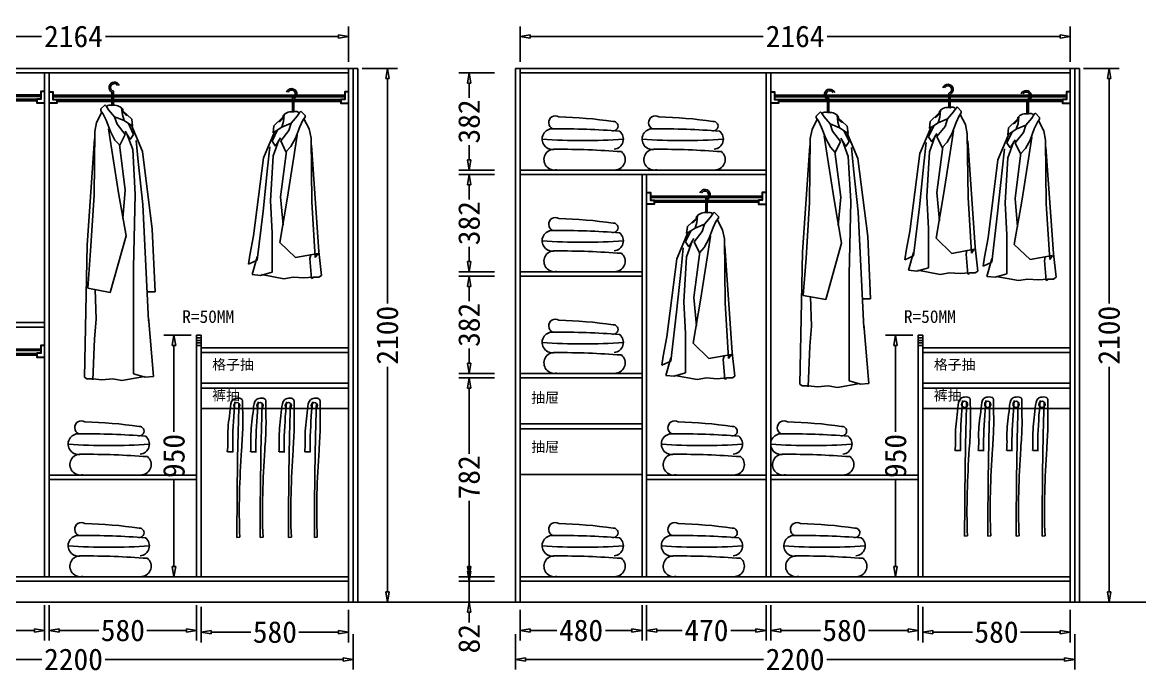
# Model space of a CAD drawing. Header units: millimetres. Extents: x 304407 to 361076, y -1262425 to -1203358.
# Drawn here: x 340612 to 345007, y -1229187 to -1226624 of the extents above; entities that cross this region are included whole.
import ezdxf

# ---------------------------------------------------------------- set-up
doc = ezdxf.new("R2010")
doc.units = ezdxf.units.MM
doc.header["$LTSCALE"] = 20
doc.layers.get('Defpoints').update_dxf_attribs({"color": 250})
for name, color, linetype in [('4', 1, 'Continuous'), ('6', 6, 'Continuous'), ('8', 8, 'Continuous'), ('LAYER10', 11, 'Continuous'), ('LAYER8', 11, 'Continuous'), ('图层3', 4, 'Continuous'), ('墙体', 40, 'Continuous')]:
    doc.layers.add(name, color=color, linetype=linetype)
doc.styles.get("Standard").update_dxf_attribs({"font": 'SimSun.ttf', "height": 85})
doc.styles.add('text', font='SimSun.ttf', dxfattribs={"height": 85})
doc.dimstyles.new('周文晶', dxfattribs={"dimtxt": 70, "dimasz": 40, "dimexe": 40, "dimexo": 30, "dimgap": 10, "dimtad": 0, "dimdec": 0, "dimtxsty": 'Standard', "dimblk": 'CLOSEDBLANK', "dimcen": 200, "dimclrd": 256, "dimclre": 256, "dimadec": 0, "dimazin": 0, "dimtfac": 1, "dimtdec": 0, "dimtmove": 0, "dimatfit": 3, "dimldrblk": 'CLOSEDBLANK', "dimfxl": 100, "dimfxlon": 1, "dimarcsym": 0})

# ---------------------------------------------------------------- blocks, each defined once
blk = doc.blocks.new('_ClosedBlank')
at = {"color": 0, "linetype": 'ByBlock', "lineweight": -2}
for p, q in [((-1, 0.17), (0, 0)), ((-1, 0.17), (-1, -0.17)), ((0, 0), (-1, -0.17))]:
    blk.add_line(p, q, dxfattribs=at)
blk = doc.blocks.new('*D1023')
at = {"lineweight": -2, "transparency": 16777216}
for p, q in [((340717.6, -1228917.2), (340717.6, -1229057.2)), ((341297.6, -1228917.2), (341297.6, -1229057.2)), ((340757.6, -1229017.2), (340913.5, -1229017.2)), ((341257.6, -1229017.2), (341101.6, -1229017.2))]:
    blk.add_line(p, q, dxfattribs=at)
at = {"layer": 'Defpoints', "color": 0, "transparency": 16777216}
for p in [(340717.6, -1226823.6), (341297.6, -1228805.6), (341297.6, -1229017.2)]:
    blk.add_point(p, dxfattribs=at)
at = {"lineweight": -2, "transparency": 16777216, "xscale": 40, "yscale": 40, "zscale": 40, "rotation": 180}
blk.add_blockref('_ClosedBlank', (340717.6, -1229017.2), dxfattribs=at)
at = {"lineweight": -2, "transparency": 16777216, "xscale": 40, "yscale": 40, "zscale": 40}
blk.add_blockref('_ClosedBlank', (341297.6, -1229017.2), dxfattribs=at)
at = {"color": 0, "transparency": 16777216, "insert": (341007.6, -1229017.2), "char_height": 85, "attachment_point": 5}
blk.add_mtext('580', dxfattribs=at)
blk = doc.blocks.new('*D1024')
at = {"lineweight": -2, "transparency": 16777216}
for p, q in [((339731.6, -1226780.2), (339731.6, -1226640.2)), ((339771.6, -1226680.2), (340687.9, -1226680.2)), ((341855.6, -1226680.2), (340939.3, -1226680.2)), ((341895.6, -1226780.2), (341895.6, -1226640.2))]:
    blk.add_line(p, q, dxfattribs=at)
at = {"layer": 'Defpoints', "color": 0, "transparency": 16777216}
for p in [(341895.6, -1226680.2), (339731.6, -1226823.6), (341895.6, -1226823.6)]:
    blk.add_point(p, dxfattribs=at)
at = {"lineweight": -2, "transparency": 16777216, "xscale": 40, "yscale": 40, "zscale": 40, "rotation": 180}
blk.add_blockref('_ClosedBlank', (339731.6, -1226680.2), dxfattribs=at)
at = {"lineweight": -2, "transparency": 16777216, "xscale": 40, "yscale": 40, "zscale": 40}
blk.add_blockref('_ClosedBlank', (341895.6, -1226680.2), dxfattribs=at)
at = {"color": 0, "transparency": 16777216, "insert": (340813.6, -1226680.2), "char_height": 85, "attachment_point": 5}
blk.add_mtext('2164', dxfattribs=at)
blk = doc.blocks.new('*D1025')
at = {"lineweight": -2, "transparency": 16777216}
for p, q in [((339713.6, -1229031.3), (339713.6, -1229171.3)), ((341913.6, -1229031.3), (341913.6, -1229171.3)), ((339753.6, -1229131.3), (340688.8, -1229131.3)), ((341873.6, -1229131.3), (340938.3, -1229131.3))]:
    blk.add_line(p, q, dxfattribs=at)
at = {"layer": 'Defpoints', "color": 0, "transparency": 16777216}
for p in [(339713.6, -1228905.6), (341913.6, -1228905.6), (341913.6, -1229131.3)]:
    blk.add_point(p, dxfattribs=at)
at = {"lineweight": -2, "transparency": 16777216, "xscale": 40, "yscale": 40, "zscale": 40, "rotation": 180}
blk.add_blockref('_ClosedBlank', (339713.6, -1229131.3), dxfattribs=at)
at = {"lineweight": -2, "transparency": 16777216, "xscale": 40, "yscale": 40, "zscale": 40}
blk.add_blockref('_ClosedBlank', (341913.6, -1229131.3), dxfattribs=at)
at = {"color": 0, "transparency": 16777216, "insert": (340813.6, -1229131.3), "char_height": 85, "attachment_point": 5}
blk.add_mtext('2200', dxfattribs=at)
blk = doc.blocks.new('*D1026')
at = {"lineweight": -2, "transparency": 16777216}
for p, q in [((341948.4, -1226805.6), (342088.4, -1226805.6)), ((342048.4, -1226845.6), (342048.4, -1227730.9)), ((342048.4, -1228865.6), (342048.4, -1227980.4)), ((341948.4, -1228905.6), (342088.4, -1228905.6))]:
    blk.add_line(p, q, dxfattribs=at)
at = {"layer": 'Defpoints', "color": 0, "transparency": 16777216}
for p in [(341913.6, -1226805.6), (342048.4, -1226805.6), (341913.6, -1228905.6)]:
    blk.add_point(p, dxfattribs=at)
at = {"lineweight": -2, "transparency": 16777216, "xscale": 40, "yscale": 40, "zscale": 40}
for p, rotation in [((342048.4, -1226805.6), 90), ((342048.4, -1228905.6), 270)]:
    blk.add_blockref('_ClosedBlank', p, dxfattribs=dict(at, rotation=rotation))
at = {"color": 0, "transparency": 16777216, "insert": (342048.4, -1227855.6), "char_height": 85, "attachment_point": 5, "rotation": 90}
blk.add_mtext('2100', dxfattribs=at)
blk = doc.blocks.new('*D1027')
at = {"lineweight": -2, "transparency": 16777216}
for p, q in [((341276.6, -1227855.6), (341168.6, -1227855.6)), ((341208.6, -1227895.6), (341208.6, -1228235.6)), ((341208.6, -1228765.6), (341208.6, -1228425.6)), ((341267.6, -1228805.6), (341168.6, -1228805.6))]:
    blk.add_line(p, q, dxfattribs=at)
at = {"layer": 'Defpoints', "color": 0, "transparency": 16777216}
for p in [(341306.6, -1227855.6), (341208.6, -1228805.6), (341297.6, -1228805.6)]:
    blk.add_point(p, dxfattribs=at)
at = {"lineweight": -2, "transparency": 16777216, "xscale": 40, "yscale": 40, "zscale": 40}
for p, rotation in [((341208.6, -1227855.6), 90), ((341208.6, -1228805.6), 270)]:
    blk.add_blockref('_ClosedBlank', p, dxfattribs=dict(at, rotation=rotation))
at = {"color": 0, "transparency": 16777216, "insert": (341208.6, -1228330.6), "char_height": 85, "attachment_point": 5, "rotation": 90}
blk.add_mtext('950', dxfattribs=at)
blk = doc.blocks.new('*D1028')
at = {"lineweight": -2, "transparency": 16777216}
for p, q in [((341315.6, -1228923.8), (341315.6, -1229063.8)), ((341895.6, -1228935.6), (341895.6, -1229063.8)), ((341355.6, -1229023.8), (341511.5, -1229023.8)), ((341855.6, -1229023.8), (341699.6, -1229023.8))]:
    blk.add_line(p, q, dxfattribs=at)
at = {"layer": 'Defpoints', "color": 0, "transparency": 16777216}
for p in [(341315.6, -1228805.6), (341895.6, -1228905.6), (341895.6, -1229023.8)]:
    blk.add_point(p, dxfattribs=at)
at = {"lineweight": -2, "transparency": 16777216, "xscale": 40, "yscale": 40, "zscale": 40, "rotation": 180}
blk.add_blockref('_ClosedBlank', (341315.6, -1229023.8), dxfattribs=at)
at = {"lineweight": -2, "transparency": 16777216, "xscale": 40, "yscale": 40, "zscale": 40}
blk.add_blockref('_ClosedBlank', (341895.6, -1229023.8), dxfattribs=at)
at = {"color": 0, "transparency": 16777216, "insert": (341605.6, -1229023.8), "char_height": 85, "attachment_point": 5}
blk.add_mtext('580', dxfattribs=at)
blk = doc.blocks.new('*D1168')
at = {"lineweight": -2, "transparency": 16777216}
for p, q in [((340229.6, -1228917.2), (340229.6, -1229057.2)), ((340699.6, -1228917.2), (340699.6, -1229057.2)), ((340269.6, -1229017.2), (340369.1, -1229017.2)), ((340659.6, -1229017.2), (340560, -1229017.2))]:
    blk.add_line(p, q, dxfattribs=at)
at = {"layer": 'Defpoints', "color": 0, "transparency": 16777216}
for p in [(340229.6, -1228805.6), (340699.6, -1228805.6), (340699.6, -1229017.2)]:
    blk.add_point(p, dxfattribs=at)
at = {"lineweight": -2, "transparency": 16777216, "xscale": 40, "yscale": 40, "zscale": 40, "rotation": 180}
blk.add_blockref('_ClosedBlank', (340229.6, -1229017.2), dxfattribs=at)
at = {"lineweight": -2, "transparency": 16777216, "xscale": 40, "yscale": 40, "zscale": 40}
blk.add_blockref('_ClosedBlank', (340699.6, -1229017.2), dxfattribs=at)
at = {"color": 0, "transparency": 16777216, "insert": (340464.6, -1229017.2), "char_height": 85, "attachment_point": 5}
blk.add_mtext('470', dxfattribs=at)
blk = doc.blocks.new('*D1169')
at = {"lineweight": -2, "transparency": 16777216}
for p, q in [((343049.9, -1228917.2), (343049.9, -1229057.2)), ((342569.9, -1228935.6), (342569.9, -1229057.2)), ((342609.9, -1229017.2), (342714.4, -1229017.2)), ((343009.9, -1229017.2), (342905.4, -1229017.2))]:
    blk.add_line(p, q, dxfattribs=at)
at = {"layer": 'Defpoints', "color": 0, "transparency": 16777216}
for p in [(343049.9, -1228805.6), (342569.9, -1228905.6), (343049.9, -1229017.2)]:
    blk.add_point(p, dxfattribs=at)
at = {"lineweight": -2, "transparency": 16777216, "xscale": 40, "yscale": 40, "zscale": 40, "rotation": 180}
blk.add_blockref('_ClosedBlank', (342569.9, -1229017.2), dxfattribs=at)
at = {"lineweight": -2, "transparency": 16777216, "xscale": 40, "yscale": 40, "zscale": 40}
blk.add_blockref('_ClosedBlank', (343049.9, -1229017.2), dxfattribs=at)
at = {"color": 0, "transparency": 16777216, "insert": (342809.9, -1229017.2), "char_height": 85, "attachment_point": 5}
blk.add_mtext('480', dxfattribs=at)
blk = doc.blocks.new('*D1170')
at = {"lineweight": -2, "transparency": 16777216}
for p, q in [((343555.9, -1228917.2), (343555.9, -1229057.2)), ((344135.9, -1228917.2), (344135.9, -1229057.2)), ((343595.9, -1229017.2), (343751.9, -1229017.2)), ((344095.9, -1229017.2), (343940, -1229017.2))]:
    blk.add_line(p, q, dxfattribs=at)
at = {"layer": 'Defpoints', "color": 0, "transparency": 16777216}
for p in [(343555.9, -1226823.6), (344135.9, -1228805.6), (344135.9, -1229017.2)]:
    blk.add_point(p, dxfattribs=at)
at = {"lineweight": -2, "transparency": 16777216, "xscale": 40, "yscale": 40, "zscale": 40, "rotation": 180}
blk.add_blockref('_ClosedBlank', (343555.9, -1229017.2), dxfattribs=at)
at = {"lineweight": -2, "transparency": 16777216, "xscale": 40, "yscale": 40, "zscale": 40}
blk.add_blockref('_ClosedBlank', (344135.9, -1229017.2), dxfattribs=at)
at = {"color": 0, "transparency": 16777216, "insert": (343845.9, -1229017.2), "char_height": 85, "attachment_point": 5}
blk.add_mtext('580', dxfattribs=at)
blk = doc.blocks.new('*D1171')
at = {"lineweight": -2, "transparency": 16777216}
for p, q in [((342569.9, -1226780.2), (342569.9, -1226640.2)), ((342609.9, -1226680.2), (343526.2, -1226680.2)), ((344693.9, -1226680.2), (343777.6, -1226680.2)), ((344733.9, -1226780.2), (344733.9, -1226640.2))]:
    blk.add_line(p, q, dxfattribs=at)
at = {"layer": 'Defpoints', "color": 0, "transparency": 16777216}
for p in [(344733.9, -1226680.2), (342569.9, -1226823.6), (344733.9, -1226823.6)]:
    blk.add_point(p, dxfattribs=at)
at = {"lineweight": -2, "transparency": 16777216, "xscale": 40, "yscale": 40, "zscale": 40, "rotation": 180}
blk.add_blockref('_ClosedBlank', (342569.9, -1226680.2), dxfattribs=at)
at = {"lineweight": -2, "transparency": 16777216, "xscale": 40, "yscale": 40, "zscale": 40}
blk.add_blockref('_ClosedBlank', (344733.9, -1226680.2), dxfattribs=at)
at = {"color": 0, "transparency": 16777216, "insert": (343651.9, -1226680.2), "char_height": 85, "attachment_point": 5}
blk.add_mtext('2164', dxfattribs=at)
blk = doc.blocks.new('*D1172')
at = {"lineweight": -2, "transparency": 16777216}
for p, q in [((342551.9, -1229031.3), (342551.9, -1229171.3)), ((344751.9, -1229031.3), (344751.9, -1229171.3)), ((342591.9, -1229131.3), (343527.2, -1229131.3)), ((344711.9, -1229131.3), (343776.7, -1229131.3))]:
    blk.add_line(p, q, dxfattribs=at)
at = {"layer": 'Defpoints', "color": 0, "transparency": 16777216}
for p in [(342551.9, -1228905.6), (344751.9, -1228905.6), (344751.9, -1229131.3)]:
    blk.add_point(p, dxfattribs=at)
at = {"lineweight": -2, "transparency": 16777216, "xscale": 40, "yscale": 40, "zscale": 40, "rotation": 180}
blk.add_blockref('_ClosedBlank', (342551.9, -1229131.3), dxfattribs=at)
at = {"lineweight": -2, "transparency": 16777216, "xscale": 40, "yscale": 40, "zscale": 40}
blk.add_blockref('_ClosedBlank', (344751.9, -1229131.3), dxfattribs=at)
at = {"color": 0, "transparency": 16777216, "insert": (343651.9, -1229131.3), "char_height": 85, "attachment_point": 5}
blk.add_mtext('2200', dxfattribs=at)
blk = doc.blocks.new('*D1173')
at = {"lineweight": -2, "transparency": 16777216}
for p, q in [((344786.8, -1226805.6), (344926.8, -1226805.6)), ((344886.8, -1226845.6), (344886.8, -1227730.9)), ((344886.8, -1228865.6), (344886.8, -1227980.4)), ((344786.8, -1228905.6), (344926.8, -1228905.6))]:
    blk.add_line(p, q, dxfattribs=at)
at = {"layer": 'Defpoints', "color": 0, "transparency": 16777216}
for p in [(344751.9, -1226805.6), (344886.8, -1226805.6), (344751.9, -1228905.6)]:
    blk.add_point(p, dxfattribs=at)
at = {"lineweight": -2, "transparency": 16777216, "xscale": 40, "yscale": 40, "zscale": 40}
for p, rotation in [((344886.8, -1226805.6), 90), ((344886.8, -1228905.6), 270)]:
    blk.add_blockref('_ClosedBlank', p, dxfattribs=dict(at, rotation=rotation))
at = {"color": 0, "transparency": 16777216, "insert": (344886.8, -1227855.6), "char_height": 85, "attachment_point": 5, "rotation": 90}
blk.add_mtext('2100', dxfattribs=at)
blk = doc.blocks.new('*D1174')
at = {"lineweight": -2, "transparency": 16777216}
for p, q in [((344114.9, -1227855.6), (344006.9, -1227855.6)), ((344046.9, -1227895.6), (344046.9, -1228235.6)), ((344046.9, -1228765.6), (344046.9, -1228425.6)), ((344105.9, -1228805.6), (344006.9, -1228805.6))]:
    blk.add_line(p, q, dxfattribs=at)
at = {"layer": 'Defpoints', "color": 0, "transparency": 16777216}
for p in [(344144.9, -1227855.6), (344046.9, -1228805.6), (344135.9, -1228805.6)]:
    blk.add_point(p, dxfattribs=at)
at = {"lineweight": -2, "transparency": 16777216, "xscale": 40, "yscale": 40, "zscale": 40}
for p, rotation in [((344046.9, -1227855.6), 90), ((344046.9, -1228805.6), 270)]:
    blk.add_blockref('_ClosedBlank', p, dxfattribs=dict(at, rotation=rotation))
at = {"color": 0, "transparency": 16777216, "insert": (344046.9, -1228330.6), "char_height": 85, "attachment_point": 5, "rotation": 90}
blk.add_mtext('950', dxfattribs=at)
blk = doc.blocks.new('*D1175')
at = {"lineweight": -2, "transparency": 16777216}
for p, q in [((344153.9, -1228923.8), (344153.9, -1229063.8)), ((344733.9, -1228935.6), (344733.9, -1229063.8)), ((344193.9, -1229023.8), (344349.9, -1229023.8)), ((344693.9, -1229023.8), (344538, -1229023.8))]:
    blk.add_line(p, q, dxfattribs=at)
at = {"layer": 'Defpoints', "color": 0, "transparency": 16777216}
for p in [(344153.9, -1228805.6), (344733.9, -1228905.6), (344733.9, -1229023.8)]:
    blk.add_point(p, dxfattribs=at)
at = {"lineweight": -2, "transparency": 16777216, "xscale": 40, "yscale": 40, "zscale": 40, "rotation": 180}
blk.add_blockref('_ClosedBlank', (344153.9, -1229023.8), dxfattribs=at)
at = {"lineweight": -2, "transparency": 16777216, "xscale": 40, "yscale": 40, "zscale": 40}
blk.add_blockref('_ClosedBlank', (344733.9, -1229023.8), dxfattribs=at)
at = {"color": 0, "transparency": 16777216, "insert": (344443.9, -1229023.8), "char_height": 85, "attachment_point": 5}
blk.add_mtext('580', dxfattribs=at)
blk = doc.blocks.new('*D1176')
at = {"lineweight": -2, "transparency": 16777216}
for p, q in [((342369.7, -1228783.6), (342369.7, -1228743.6)), ((342469.7, -1228823.6), (342329.7, -1228823.6)), ((342369.7, -1228823.6), (342369.7, -1228905.6)), ((342469.7, -1228905.6), (342329.7, -1228905.6)), ((342369.7, -1228945.6), (342369.7, -1228985.6))]:
    blk.add_line(p, q, dxfattribs=at)
at = {"layer": 'Defpoints', "color": 0, "transparency": 16777216}
for p in [(342369.7, -1228823.6), (342569.9, -1228823.6), (342551.9, -1228905.6)]:
    blk.add_point(p, dxfattribs=at)
at = {"lineweight": -2, "transparency": 16777216, "xscale": 40, "yscale": 40, "zscale": 40}
for p, rotation in [((342369.7, -1228823.6), 270), ((342369.7, -1228905.6), 90)]:
    blk.add_blockref('_ClosedBlank', p, dxfattribs=dict(at, rotation=rotation))
at = {"color": 0, "transparency": 16777216, "insert": (342369.7, -1229049.7), "char_height": 85, "attachment_point": 5, "rotation": 90}
blk.add_mtext('82', dxfattribs=at)
blk = doc.blocks.new('*D1177')
at = {"lineweight": -2, "transparency": 16777216}
for p, q in [((342469.7, -1228023.6), (342329.7, -1228023.6)), ((342369.7, -1228063.6), (342369.7, -1228321.5)), ((342369.7, -1228765.6), (342369.7, -1228507.7)), ((342469.7, -1228805.6), (342329.7, -1228805.6))]:
    blk.add_line(p, q, dxfattribs=at)
at = {"layer": 'Defpoints', "color": 0, "transparency": 16777216}
for p in [(342369.7, -1228023.6), (342569.9, -1228023.6), (342569.9, -1228805.6)]:
    blk.add_point(p, dxfattribs=at)
at = {"lineweight": -2, "transparency": 16777216, "xscale": 40, "yscale": 40, "zscale": 40}
for p, rotation in [((342369.7, -1228023.6), 90), ((342369.7, -1228805.6), 270)]:
    blk.add_blockref('_ClosedBlank', p, dxfattribs=dict(at, rotation=rotation))
at = {"color": 0, "transparency": 16777216, "insert": (342369.7, -1228414.6), "char_height": 85, "attachment_point": 5, "rotation": 90}
blk.add_mtext('782', dxfattribs=at)
blk = doc.blocks.new('*D1178')
at = {"lineweight": -2, "transparency": 16777216}
for p, q in [((342469.7, -1227623.6), (342329.7, -1227623.6)), ((342369.7, -1227663.6), (342369.7, -1227721.3)), ((342369.7, -1227965.6), (342369.7, -1227908)), ((342469.7, -1228005.6), (342329.7, -1228005.6))]:
    blk.add_line(p, q, dxfattribs=at)
at = {"layer": 'Defpoints', "color": 0, "transparency": 16777216}
for p in [(342369.7, -1227623.6), (342569.9, -1227623.6), (342569.9, -1228005.6)]:
    blk.add_point(p, dxfattribs=at)
at = {"lineweight": -2, "transparency": 16777216, "xscale": 40, "yscale": 40, "zscale": 40}
for p, rotation in [((342369.7, -1227623.6), 90), ((342369.7, -1228005.6), 270)]:
    blk.add_blockref('_ClosedBlank', p, dxfattribs=dict(at, rotation=rotation))
at = {"color": 0, "transparency": 16777216, "insert": (342369.7, -1227814.6), "char_height": 85, "attachment_point": 5, "rotation": 90}
blk.add_mtext('382', dxfattribs=at)
blk = doc.blocks.new('*D1179')
at = {"lineweight": -2, "transparency": 16777216}
for p, q in [((342469.7, -1227223.6), (342329.7, -1227223.6)), ((342369.7, -1227263.6), (342369.7, -1227321.3)), ((342369.7, -1227565.6), (342369.7, -1227508)), ((342469.7, -1227605.6), (342329.7, -1227605.6))]:
    blk.add_line(p, q, dxfattribs=at)
at = {"layer": 'Defpoints', "color": 0, "transparency": 16777216}
for p in [(342369.7, -1227223.6), (342569.9, -1227223.6), (342569.9, -1227605.6)]:
    blk.add_point(p, dxfattribs=at)
at = {"lineweight": -2, "transparency": 16777216, "xscale": 40, "yscale": 40, "zscale": 40}
for p, rotation in [((342369.7, -1227223.6), 90), ((342369.7, -1227605.6), 270)]:
    blk.add_blockref('_ClosedBlank', p, dxfattribs=dict(at, rotation=rotation))
at = {"color": 0, "transparency": 16777216, "insert": (342369.7, -1227414.6), "char_height": 85, "attachment_point": 5, "rotation": 90}
blk.add_mtext('382', dxfattribs=at)
blk = doc.blocks.new('*D1180')
at = {"lineweight": -2, "transparency": 16777216}
for p, q in [((342469.7, -1226823.6), (342329.7, -1226823.6)), ((342369.7, -1226863.6), (342369.7, -1226921.3)), ((342369.7, -1227165.6), (342369.7, -1227108)), ((342469.7, -1227205.6), (342329.7, -1227205.6))]:
    blk.add_line(p, q, dxfattribs=at)
at = {"layer": 'Defpoints', "color": 0, "transparency": 16777216}
for p in [(342369.7, -1226823.6), (342569.9, -1226823.6), (342569.9, -1227205.6)]:
    blk.add_point(p, dxfattribs=at)
at = {"lineweight": -2, "transparency": 16777216, "xscale": 40, "yscale": 40, "zscale": 40}
for p, rotation in [((342369.7, -1226823.6), 90), ((342369.7, -1227205.6), 270)]:
    blk.add_blockref('_ClosedBlank', p, dxfattribs=dict(at, rotation=rotation))
at = {"color": 0, "transparency": 16777216, "insert": (342369.7, -1227014.6), "char_height": 85, "attachment_point": 5, "rotation": 90}
blk.add_mtext('382', dxfattribs=at)
blk = doc.blocks.new('*D1181')
at = {"lineweight": -2, "transparency": 16777216}
for p, q in [((343067.9, -1228917.2), (343067.9, -1229057.2)), ((343537.9, -1228917.2), (343537.9, -1229057.2)), ((343107.9, -1229017.2), (343207.4, -1229017.2)), ((343497.9, -1229017.2), (343398.4, -1229017.2))]:
    blk.add_line(p, q, dxfattribs=at)
at = {"layer": 'Defpoints', "color": 0, "transparency": 16777216}
for p in [(343067.9, -1228805.6), (343537.9, -1228805.6), (343537.9, -1229017.2)]:
    blk.add_point(p, dxfattribs=at)
at = {"lineweight": -2, "transparency": 16777216, "xscale": 40, "yscale": 40, "zscale": 40, "rotation": 180}
blk.add_blockref('_ClosedBlank', (343067.9, -1229017.2), dxfattribs=at)
at = {"lineweight": -2, "transparency": 16777216, "xscale": 40, "yscale": 40, "zscale": 40}
blk.add_blockref('_ClosedBlank', (343537.9, -1229017.2), dxfattribs=at)
at = {"color": 0, "transparency": 16777216, "insert": (343302.9, -1229017.2), "char_height": 85, "attachment_point": 5}
blk.add_mtext('470', dxfattribs=at)
blk = doc.blocks.new('A$C1C5764E0')
at = {"layer": '8'}
for p, q in [((172.3, 708.4), (172.3, 657.4)), ((178.3, 708.4), (178.3, 657.4)), ((135.3, 635.3), (99.9, 601.9)), ((130.4, 596.4), (137.4, 618.5)), ((137.4, 618.5), (140.1, 644.9)), ((167.9, 611.6), (191.5, 639.3)), ((191.5, 639.3), (201.2, 654.6)), ((201.2, 654.6), (205.3, 658.7)), ((213.6, 624.1), (201.2, 597.8)), ((205.3, 658.7), (222, 642.1)), ((222, 635.2), (213.6, 624.1)), ((217.8, 629.6), (238.6, 589.4)), ((222, 642.1), (222, 635.2)), ((103, 580.9), (58.4, 475.1)), ((113.7, 585.2), (93.2, 541.7)), ((99.9, 601.9), (97.1, 574.2)), ((97.1, 574.2), (130.4, 596.4)), ((126.3, 542.3), (158.2, 582.5)), ((130.4, 596.4), (167.9, 611.6)), ((158.2, 582.5), (167.9, 611.6)), ((201.2, 597.8), (184.5, 553.4)), ((238.6, 589.4), (245.5, 553.4)), ((93.2, 541.7), (106.3, 522.1)), ((96.5, 482.8), (119.4, 544.9)), ((106.3, 522.1), (125.9, 554.7)), ((147.1, 499.3), (126.3, 542.3)), ((184.5, 553.4), (166.5, 520.1)), ((178.3, 479.5), (191.3, 564.6)), ((245.5, 553.4), (248.3, 302.5)), ((75, 435), (83.4, 518.8)), ((148.8, 502.4), (125.9, 322.6)), ((166.5, 520.1), (147.1, 499.3)), ((276.4, 106.8), (247, 525.3)), ((58.4, 475.1), (19.5, 168.8)), ((86.6, 306.3), (96.5, 482.8)), ((152.1, 312.8), (178.3, 479.5)), ((57, 265.8), (75, 435)), ((122.6, 142.8), (152.1, 312.8)), ((125.9, 322.6), (135.7, 211.4)), ((34.3, 73.1), (57, 265.8)), ((93.2, 180.9), (86.6, 306.3)), ((248.3, 302.5), (262.2, 83.5)), ((93.2, 26.2), (93.2, 180.9)), ((19.5, 168.8), (4.8, 92.7)), ((184.8, 82.8), (122.6, 142.8)), ((4.8, 92.7), (0, 56.7)), ((273.1, 99.1), (184.8, 82.8)), ((244.2, 93.8), (240.9, 79.6)), ((262.2, 83.5), (273.1, 99.1)), ((286.7, 13.1), (276.4, 106.8)), ((0, 56.7), (34.3, 73.1)), ((34.3, 86.2), (14.7, 16.3)), ((240.9, 79.6), (247.4, 1.1)), ((14.7, 16.3), (47.4, 13.1)), ((47.4, 13.1), (93.2, 26.2)), ((50.7, 16.3), (139, 0)), ((139, 0), (175, 6.5)), ((175, 6.5), (217.5, 3.3)), ((217.5, 3.3), (253.5, 6.5)), ((247.4, 1.1), (254, 3.3)), ((253.5, 6.5), (276.9, 6.5)), ((276.9, 6.5), (286.7, 13.1))]:
    blk.add_line(p, q, dxfattribs=at)
for centre, radius, start, end in [((168.9, 727.1), 20.9, 296.6338, 159.5285), ((168.9, 727.1), 14.9, 296.6338, 150.6175), ((175.9, 709.9), 3.91, 94.6712, 201.9626), ((110.9, 641.2), 25.1, 286.2636, 2.0248), ((168.9, 613.1), 43.9, 77.6993, 138.5966), ((186.2, 639.8), 18, 42.48, 116.3392)]:
    blk.add_arc(centre, radius, start, end, dxfattribs=at)
blk = doc.blocks.new('A$C4F477F88')
at = {"layer": 'LAYER10'}
blk.add_blockref('A$C1C5764E0', (0, 0), dxfattribs=at)
blk = doc.blocks.new('A$C5E603B19')
at = {"layer": 'LAYER8'}
blk.add_blockref('A$C4F477F88', (0, 0), dxfattribs=at)
blk = doc.blocks.new('A$C1B0A679D')
at = {"layer": '图层3'}
blk.add_blockref('A$C5E603B19', (0, 0), dxfattribs=at)
blk = doc.blocks.new('A$C52EB379C')
at = {"layer": '8'}
for p, q in [((163.3, 1134.6), (163.3, 1083.5)), ((169.3, 1134.6), (169.3, 1083.5)), ((126.4, 1061.5), (91, 1028.1)), ((128.4, 1044.7), (131.2, 1071)), ((159, 1037.8), (182.5, 1065.5)), ((182.5, 1065.5), (192.3, 1080.7)), ((192.3, 1080.7), (196.4, 1084.9)), ((196.4, 1084.9), (213.1, 1068.3)), ((213.1, 1061.3), (204.7, 1050.2)), ((208.9, 1055.8), (229.7, 1015.6)), ((213.1, 1068.3), (213.1, 1061.3)), ((104.8, 1011.4), (84.3, 967.8)), ((91, 1028.1), (88.2, 1000.3)), ((88.2, 1000.3), (121.5, 1022.5)), ((121.5, 1022.5), (128.4, 1044.7)), ((121.5, 1022.5), (159, 1037.8)), ((149.3, 1008.7), (159, 1037.8)), ((192.3, 1023.9), (175.6, 979.5)), ((204.7, 1050.2), (192.3, 1023.9)), ((229.7, 1015.6), (236.6, 979.5)), ((94.1, 1007.1), (49.5, 901.3)), ((84.3, 967.8), (97.4, 948.2)), ((87.6, 909), (110.5, 971.1)), ((97.4, 948.2), (117, 980.9)), ((117.4, 968.5), (149.3, 1008.7)), ((138.2, 925.5), (117.4, 968.5)), ((175.6, 979.5), (157.6, 946.3)), ((169.3, 905.7), (182.4, 990.7)), ((236.6, 979.5), (239.4, 728.7)), ((66.1, 861.1), (74.5, 944.9)), ((139.9, 928.6), (117, 748.8)), ((157.6, 946.3), (138.2, 925.5)), ((267.5, 533), (238.1, 951.5)), ((49.5, 901.3), (10.6, 595)), ((77.7, 732.4), (87.6, 909)), ((143.2, 738.9), (169.3, 905.7)), ((48.1, 692), (66.1, 861.1)), ((117, 748.8), (126.8, 637.6)), ((84.3, 444.7), (77.7, 732.4)), ((113.7, 568.9), (143.2, 738.9)), ((239.4, 728.7), (253.3, 509.7)), ((25.4, 235.4), (48.1, 692)), ((10.6, 595), (0, 349)), ((175.9, 346.6), (113.7, 568.9)), ((277.8, 13.1), (267.5, 533)), ((253.3, 509.7), (264.2, 362.9)), ((84.3, 26.2), (84.3, 444.7)), ((264.2, 362.9), (175.9, 346.6)), ((235.3, 357.6), (232, 242)), ((0, 349), (31, 349)), ((25.4, 248.5), (5.8, 16.3)), ((232, 242), (238.5, 163.5)), ((238.5, 163.5), (245.1, 3.3)), ((5.8, 16.3), (38.5, 13.1)), ((38.5, 13.1), (84.3, 26.2)), ((41.7, 16.3), (130.1, 0)), ((130.1, 0), (166.1, 6.5)), ((166.1, 6.5), (208.6, 3.3)), ((208.6, 3.3), (244.6, 6.5)), ((244.6, 6.5), (268, 6.5)), ((268, 6.5), (277.8, 13.1))]:
    blk.add_line(p, q, dxfattribs=at)
for centre, radius, start, end in [((160, 1153.2), 20.9, 296.6338, 159.5285), ((160, 1153.2), 14.9, 296.6338, 150.6175), ((167, 1136), 3.91, 94.6712, 201.9626), ((102, 1067.4), 25.1, 286.2636, 2.0248), ((160, 1039.2), 43.9, 77.6993, 138.5966), ((177.3, 1066), 18, 42.48, 116.3392)]:
    blk.add_arc(centre, radius, start, end, dxfattribs=at)
blk = doc.blocks.new('A$C05785CA5')
at = {"layer": 'LAYER10'}
blk.add_blockref('A$C52EB379C', (0, 0), dxfattribs=at)
blk = doc.blocks.new('A$C100967EE')
at = {"layer": 'LAYER10'}
blk.add_blockref('A$C05785CA5', (0, 0), dxfattribs=at)
blk = doc.blocks.new('A$C65D30603')
at = {"layer": 'LAYER8'}
blk.add_blockref('A$C100967EE', (0, 0), dxfattribs=at)
blk = doc.blocks.new('A$C50CE712E')
at = {"layer": '图层3'}
blk.add_blockref('A$C65D30603', (0, 0), dxfattribs=at)
blk = doc.blocks.new('A$C11F00F61')
at = {"color": 8}
blk.add_line((48.2, 0), (290.3, 1.2), dxfattribs=at)
at = {"layer": '墙体', "color": 8}
for centre, radius, start, end in [((52.6, 186.6), 26.7, 59.8021, 244.0801), ((9.8, -1698.7), 1909.1, 81.8981, 88.3112), ((280.3, 173), 18.4, 260.1551, 94.4157), ((41, 121.6), 41, 86.0834, 284.0988), ((53.8, -3125.6), 3288.1, 85.6244, 90.1755), ((279.7, 121.7), 40, 274.9406, 51.3165), ((159.2, 2329.1), 2213.2, 265.8756, 274.159), ((48.2, 41), 41, 86.0834, 284.0988), ((61, -3206.2), 3288.1, 85.6244, 90.1755), ((286.9, 41.1), 40, 274.9406, 51.3165)]:
    blk.add_arc(centre, radius, start, end, dxfattribs=at)
blk = doc.blocks.new('A$C3B9601DC')
at = {"layer": '4', "color": 8}
blk.add_line((62, 1.5), (47.4, 0), dxfattribs=at)
for points, knots in [([(62, 1.5), (55.4, 144.3), (62.8, 324.3), (78.7, 548.8), (75.2, 622.1), (75.7, 684.6), (46.8, 686.9), (17.9, 676.1), (12.7, 599.8), (-1.5, 524.3), (4.4, 450.4), (0, 421.8)], [0, 0, 0, 0, 428.516837, 544.203019, 664.137455, 677.621305, 701.749401, 722.125787, 770.743064, 895.133582, 980.731534, 980.731534, 980.731534, 980.731534]), ([(37.8, 667.5), (32.8, 603.2), (26.4, 521.3), (26.8, 439.3), (26.9, 421.8)], [0, 0, 0, 0, 193.394932, 246.046188, 246.046188, 246.046188, 246.046188])]:
    blk.add_open_spline(points, degree=3, knots=knots, dxfattribs=at)
blk.add_spline([(57.6, 658.7), (53.2, 497.8), (47.4, 0)], degree=3, dxfattribs=at)
blk.add_open_spline([(1.4, 421.8), (10.7, 421.8), (19.9, 421.8), (29.2, 421.8)], degree=3, dxfattribs=at)
at = {"layer": '6', "color": 8}
blk.add_circle((47.2, 648.9), 15, dxfattribs=at)
blk = doc.blocks.new('edr334343')
at = {"layer": '6', "color": 8, "xscale": 0.7999999999301508, "yscale": 0.7999999999301508, "zscale": 0.7999999999301508}
for p in [(311012.9, -1202094.7), (311104.2, -1202094.7), (311215.5, -1202094.7), (311317.6, -1202094.7)]:
    blk.add_blockref('A$C3B9601DC', p, dxfattribs=at)

msp = doc.modelspace()

# ---------------------------------------------------------------- linework, layer by layer
for p, q in [((339713.6, -1226805.6), (341913.6, -1226805.6)), ((341895.6, -1226805.6), (341895.6, -1228905.6)), ((341913.6, -1226805.6), (341913.6, -1228905.6)), ((341931.6, -1226805.6), (341913.6, -1226805.6)), ((341931.6, -1228905.6), (341931.6, -1226805.6)), ((342551.9, -1228905.6), (342551.9, -1226805.6)), ((342551.9, -1226805.6), (344751.9, -1226805.6)), ((342569.9, -1228905.6), (342569.9, -1226805.6)), ((344733.9, -1226805.6), (344733.9, -1228905.6)), ((344751.9, -1226805.6), (344751.9, -1228905.6)), ((344769.9, -1226805.6), (344751.9, -1226805.6)), ((344769.9, -1228905.6), (344769.9, -1226805.6)), ((339731.6, -1226823.6), (341895.6, -1226823.6)), ((340699.6, -1228805.6), (340699.6, -1226823.6)), ((340717.6, -1228805.6), (340717.6, -1226823.6)), ((342569.9, -1226823.6), (344733.9, -1226823.6)), ((343537.9, -1228805.6), (343537.9, -1226823.6)), ((343555.9, -1228805.6), (343555.9, -1226823.6)), ((342569.9, -1227205.6), (343537.9, -1227205.6)), ((342569.9, -1227223.6), (343537.9, -1227223.6)), ((343049.9, -1228805.6), (343049.9, -1227223.6)), ((343067.9, -1228805.6), (343067.9, -1227223.6)), ((342569.9, -1227605.6), (343049.9, -1227605.6)), ((342569.9, -1227623.6), (343049.9, -1227623.6)), ((340229.6, -1227805.6), (340699.6, -1227805.6)), ((340229.6, -1227823.6), (340699.6, -1227823.6)), ((341297.6, -1227855.6), (341297.6, -1228805.6)), ((341315.6, -1227855.6), (341297.6, -1227855.6)), ((341315.6, -1227865.6), (341297.6, -1227865.6)), ((341315.6, -1227855.6), (341315.6, -1228805.6)), ((344135.9, -1227855.6), (344135.9, -1228805.6)), ((344153.9, -1227855.6), (344135.9, -1227855.6)), ((344153.9, -1227865.6), (344135.9, -1227865.6)), ((344153.9, -1227855.6), (344153.9, -1228805.6)), ((341315.6, -1227875.6), (341297.6, -1227875.6)), ((341315.6, -1227885.6), (341297.6, -1227885.6)), ((341315.6, -1227895.6), (341297.6, -1227895.6)), ((341895.6, -1227905.6), (341315.6, -1227905.6)), ((344153.9, -1227875.6), (344135.9, -1227875.6)), ((344153.9, -1227885.6), (344135.9, -1227885.6)), ((344153.9, -1227895.6), (344135.9, -1227895.6)), ((344733.9, -1227905.6), (344153.9, -1227905.6)), ((341895.6, -1227923.6), (341315.6, -1227923.6)), ((344733.9, -1227923.6), (344153.9, -1227923.6)), ((341895.6, -1228043.6), (341315.6, -1228043.6)), ((342569.9, -1228005.6), (343049.9, -1228005.6)), ((342569.9, -1228023.6), (343049.9, -1228023.6)), ((344733.9, -1228043.6), (344153.9, -1228043.6)), ((341895.6, -1228063.6), (341315.6, -1228063.6)), ((344733.9, -1228063.6), (344153.9, -1228063.6)), ((341895.6, -1228143.6), (341315.6, -1228143.6)), ((344733.9, -1228143.6), (344153.9, -1228143.6)), ((342569.9, -1228203.6), (343049.9, -1228203.6)), ((342569.9, -1228223.6), (343049.9, -1228223.6)), ((341297.6, -1228405.6), (340717.6, -1228405.6)), ((341297.6, -1228423.6), (340717.6, -1228423.6)), ((342569.9, -1228403.6), (343049.9, -1228403.6)), ((343537.9, -1228405.6), (343067.9, -1228405.6)), ((343537.9, -1228423.6), (343067.9, -1228423.6)), ((344135.9, -1228405.6), (343555.9, -1228405.6)), ((344135.9, -1228423.6), (343555.9, -1228423.6)), ((339731.6, -1228805.6), (341895.6, -1228805.6)), ((339731.6, -1228823.6), (341895.6, -1228823.6)), ((342569.9, -1228805.6), (344733.9, -1228805.6)), ((342569.9, -1228823.6), (344733.9, -1228823.6)), ((339713.6, -1228905.6), (341913.6, -1228905.6)), ((341913.6, -1228905.6), (341931.6, -1228905.6)), ((342551.9, -1228905.6), (344751.9, -1228905.6)), ((344751.9, -1228905.6), (344769.9, -1228905.6))]:
    msp.add_line(p, q)
at = {"color": 8}
msp.add_line((361075.9, -1228905.6), (304407.4, -1228905.6), dxfattribs=at)
msp.add_line((361075.9, -1228905.6), (304407.4, -1228905.6), dxfattribs=at)
at = {"lineweight": 30}
for points in [[(340699.6, -1226896.3), (340684.6, -1226896.3), (340684.6, -1226926.3), (340669.6, -1226926.3), (340669.6, -1226941.3), (340699.6, -1226941.3)], [(340717.6, -1226897.9), (340732.6, -1226897.9), (340732.6, -1226927.9), (340747.6, -1226927.9), (340747.6, -1226942.9), (340717.6, -1226942.9)], [(341895.6, -1226897.9), (341880.6, -1226897.9), (341880.6, -1226927.9), (341865.6, -1226927.9), (341865.6, -1226942.9), (341895.6, -1226942.9)], [(343555.9, -1226897.9), (343570.9, -1226897.9), (343570.9, -1226927.9), (343585.9, -1226927.9), (343585.9, -1226942.9), (343555.9, -1226942.9)], [(344733.9, -1226897.9), (344718.9, -1226897.9), (344718.9, -1226927.9), (344703.9, -1226927.9), (344703.9, -1226942.9), (344733.9, -1226942.9)], [(340684.6, -1226911.3), (340244.6, -1226911.3)], [(340684.6, -1226915.8), (340244.6, -1226915.8)], [(340669.6, -1226928.3), (340259.6, -1226928.3)], [(340669.6, -1226933.8), (340259.6, -1226933.8)], [(341880.6, -1226912.9), (340732.6, -1226912.9)], [(341880.6, -1226917.5), (340732.6, -1226917.5)], [(341865.6, -1226930), (340747.6, -1226930)], [(341865.6, -1226935.4), (340747.6, -1226935.4)], [(344718.9, -1226912.9), (343570.9, -1226912.9)], [(344718.9, -1226917.5), (343570.9, -1226917.5)], [(344703.9, -1226930), (343585.9, -1226930)], [(344703.9, -1226935.4), (343585.9, -1226935.4)], [(343067.9, -1227294.3), (343082.9, -1227294.3), (343082.9, -1227324.3), (343097.9, -1227324.3), (343097.9, -1227339.3), (343067.9, -1227339.3)], [(343537.9, -1227294.3), (343522.9, -1227294.3), (343522.9, -1227324.3), (343507.9, -1227324.3), (343507.9, -1227339.3), (343537.9, -1227339.3)], [(343522.9, -1227309.3), (343082.9, -1227309.3)], [(343522.9, -1227313.9), (343082.9, -1227313.9)], [(343507.9, -1227326.4), (343097.9, -1227326.4)], [(343507.9, -1227331.8), (343097.9, -1227331.8)], [(340684.6, -1227911.3), (340244.6, -1227911.3)], [(340699.6, -1227896.3), (340684.6, -1227896.3), (340684.6, -1227926.3), (340669.6, -1227926.3), (340669.6, -1227941.3), (340699.6, -1227941.3)], [(340684.6, -1227915.8), (340244.6, -1227915.8)], [(340669.6, -1227928.3), (340259.6, -1227928.3)], [(340669.6, -1227933.8), (340259.6, -1227933.8)]]:
    msp.add_lwpolyline(points, dxfattribs=at)

# ---------------------------------------------------------------- block references
at = {"xscale": -1}
for p in [(341134.2, -1228033.7), (343948.1, -1228061.6)]:
    msp.add_blockref('A$C50CE712E', p, dxfattribs=at)
for name, p in [('A$C1B0A679D', (341502.2, -1227633.1)), ('A$C1B0A679D', (344083.6, -1227616.2)), ('A$C1B0A679D', (344391.4, -1227640.8)), ('A$C11F00F61', (342656.8, -1227205.6)), ('A$C11F00F61', (343049.9, -1227205.6)), ('A$C1B0A679D', (343128.1, -1228030.1)), ('A$C11F00F61', (342656.8, -1227605.6)), ('A$C11F00F61', (342656.8, -1228005.6)), ('edr334343', (30405.3, -26556.6)), ('edr334343', (33267.6, -26551.9)), ('A$C11F00F61', (340792.4, -1228405.6)), ('A$C11F00F61', (343125.6, -1228405.6)), ('A$C11F00F61', (343555.9, -1228405.6)), ('A$C11F00F61', (340792.4, -1228805.6)), ('A$C11F00F61', (342656.8, -1228805.6)), ('A$C11F00F61', (343125.6, -1228805.6)), ('A$C11F00F61', (343607.6, -1228805.6))]:
    msp.add_blockref(name, p)

# ---------------------------------------------------------------- texts
at = {"attachment_point": 1, "style": 'text'}
for s, insert, char_height, width in [('R=50MM', (341241.4, -1227757.1), 50, 419.038), ('R=50MM', (344079.7, -1227757.1), 50, 419.038), ('格子抽', (341359.2, -1227950.8), 40, 305.609), ('格子抽', (344197.5, -1227950.8), 40, 305.609), ('裤抽', (341359.2, -1228072), 40, 305.609), ('抽屉', (342614.2, -1228081.3), 40, 305.609), ('裤抽', (344197.5, -1228072), 40, 305.609), ('抽屉', (342614.2, -1228274.6), 40, 305.609)]:
    msp.add_mtext(s, dxfattribs=dict(at, insert=insert, char_height=char_height, width=width))

# ---------------------------------------------------------------- dimensions: what is measured, and where the dimension line sits
for base, p1, p2, picture, middle in [((341895.6, -1226680.2), (339731.6, -1226823.6), (341895.6, -1226823.6), '*D1024', (340813.6, -1226680.2)), ((344733.9, -1226680.2), (342569.9, -1226823.6), (344733.9, -1226823.6), '*D1171', (343651.9, -1226680.2)), ((341297.6, -1229017.2), (340717.6, -1226823.6), (341297.6, -1228805.6), '*D1023', (341007.6, -1229017.2)), ((344135.9, -1229017.2), (343555.9, -1226823.6), (344135.9, -1228805.6), '*D1170', (343845.9, -1229017.2)), ((340699.6, -1229017.2), (340229.6, -1228805.6), (340699.6, -1228805.6), '*D1168', (340464.6, -1229017.2)), ((341895.6, -1229023.8), (341315.6, -1228805.6), (341895.6, -1228905.6), '*D1028', (341605.6, -1229023.8)), ((343049.9, -1229017.2), (342569.9, -1228905.6), (343049.9, -1228805.6), '*D1169', (342809.9, -1229017.2)), ((343537.9, -1229017.2), (343067.9, -1228805.6), (343537.9, -1228805.6), '*D1181', (343302.9, -1229017.2)), ((344733.9, -1229023.8), (344153.9, -1228805.6), (344733.9, -1228905.6), '*D1175', (344443.9, -1229023.8)), ((341913.6, -1229131.3), (339713.6, -1228905.6), (341913.6, -1228905.6), '*D1025', (340813.6, -1229131.3)), ((344751.9, -1229131.3), (342551.9, -1228905.6), (344751.9, -1228905.6), '*D1172', (343651.9, -1229131.3))]:
    dim = msp.add_linear_dim(base=base, p1=p1, p2=p2, dimstyle='周文晶')
    dim.commit()
    dim.dimension.update_dxf_attribs({"geometry": picture, "text_midpoint": middle})
for base, p1, p2, angle, picture, middle in [((342048.4, -1226805.6), (341913.6, -1228905.6), (341913.6, -1226805.6), 90, '*D1026', (342048.4, -1227855.6)), ((344886.8, -1226805.6), (344751.9, -1228905.6), (344751.9, -1226805.6), 90, '*D1173', (344886.8, -1227855.6)), ((342369.7, -1226823.6), (342569.9, -1227205.6), (342569.9, -1226823.6), 270, '*D1180', (342369.7, -1227014.6)), ((342369.7, -1227223.6), (342569.9, -1227605.6), (342569.9, -1227223.6), 270, '*D1179', (342369.7, -1227414.6)), ((342369.7, -1227623.6), (342569.9, -1228005.6), (342569.9, -1227623.6), 270, '*D1178', (342369.7, -1227814.6)), ((341208.6, -1228805.6), (341306.6, -1227855.6), (341297.6, -1228805.6), 90, '*D1027', (341208.6, -1228330.6)), ((344046.9, -1228805.6), (344144.9, -1227855.6), (344135.9, -1228805.6), 90, '*D1174', (344046.9, -1228330.6)), ((342369.7, -1228023.6), (342569.9, -1228805.6), (342569.9, -1228023.6), 270, '*D1177', (342369.7, -1228414.6))]:
    dim = msp.add_linear_dim(base=base, p1=p1, p2=p2, angle=angle, dimstyle='周文晶')
    dim.commit()
    dim.dimension.update_dxf_attribs({"geometry": picture, "text_midpoint": middle})
dim = msp.add_linear_dim(base=(342369.7, -1228823.6), p1=(342551.9, -1228905.6), p2=(342569.9, -1228823.6), angle=270, dimstyle='周文晶')
dim.commit()
dim.dimension.update_dxf_attribs({"geometry": '*D1176', "text_midpoint": (342369.7, -1229049.7), "dimtype": 128})

doc.saveas('drawing.dxf')
